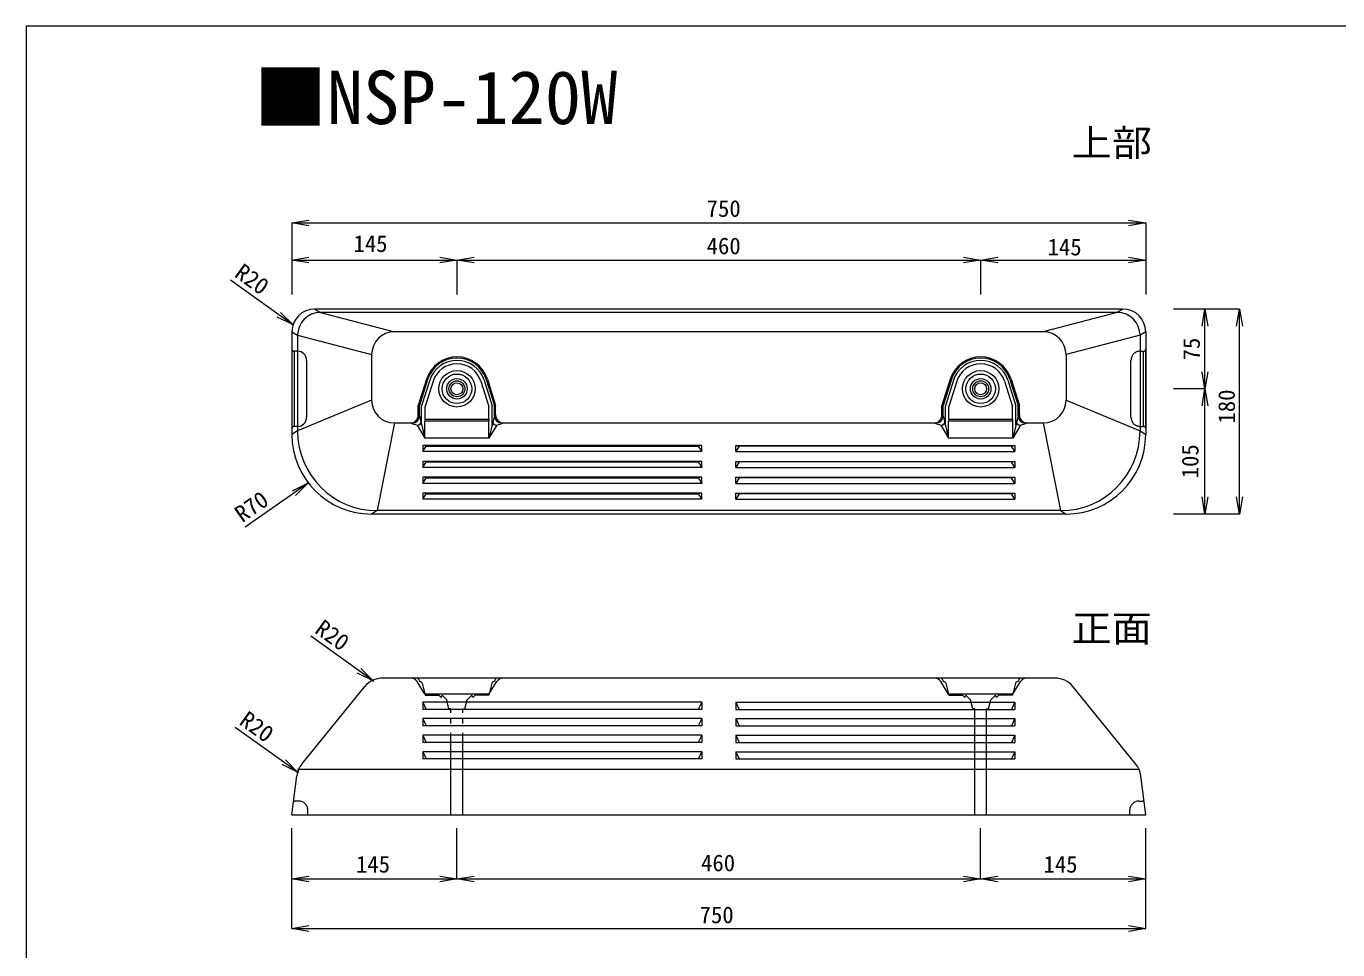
# Model space of a CAD drawing. Units: millimetres, scale not verified. Extents: x -1190 to 1114, y -811 to 805.
# Drawn here: x -1190 to -38, y -5 to 805 of the extents above; entities that cross this region are included whole.
import ezdxf
from ezdxf.enums import TextEntityAlignment as Align

# ---------------------------------------------------------------- set-up
doc = ezdxf.new("R2010")
doc.units = ezdxf.units.MM
doc.header["$LTSCALE"] = 8
doc.linetypes.add('DOUBLE_CHAIN2', pattern=[12.8, 9, -1, 0.6, -0.6, 0.6, -1])
doc.layers.add('0-0', color=7, linetype='Continuous', lineweight=18)
doc.styles.add('ＭＳ ゴシック', font='')
doc.styles.get('ＭＳ ゴシック').set_extended_font_data('MS Gothic')

msp = doc.modelspace()

# ---------------------------------------------------------------- linework, layer by layer
at = {"layer": '0-0'}
for p, q in [((-1189.958, 805.465), (-1189.958, -810.535)), ((-956.628, 632.769), (-206.628, 632.769)), ((-956.628, 632.769), (-956.628, 569.936)), ((-206.628, 632.769), (-206.628, 569.936)), ((-956.628, 600.196), (-811.628, 600.196)), ((-956.628, 600.196), (-956.628, 569.936)), ((-811.628, 600.196), (-811.628, 569.936)), ((-967.967, 552.141), (-1010.549, 582.564)), ((-226.628, 557.09), (-936.628, 557.09)), ((-231.628, 554.09), (-931.628, 554.09)), ((-124.269, 557.09), (-182.391, 557.09)), ((-124.269, 377.09), (-124.269, 557.09)), ((-955.762, 543.422), (-969.42, 550.107)), ((-956.628, 537.09), (-951.628, 534.09)), ((-956.628, 537.09), (-956.628, 447.09)), ((-951.628, 534.09), (-886.628, 517.09)), ((-951.628, 534.09), (-951.628, 450.09)), ((-296.628, 537.09), (-866.628, 537.09)), ((-211.628, 534.09), (-276.628, 517.09)), ((-206.628, 537.09), (-211.628, 534.09)), ((-211.628, 534.09), (-211.628, 450.09)), ((-206.628, 537.09), (-206.628, 447.09)), ((-954.628, 520.09), (-954.628, 454.09)), ((-943.678, 512.09), (-943.678, 462.09)), ((-886.628, 517.09), (-886.628, 477.103)), ((-886.628, 514.103), (-886.628, 477.103)), ((-276.628, 517.09), (-276.628, 477.103)), ((-838.313, 495.572), (-845.628, 472.556)), ((-784.944, 495.572), (-777.628, 472.556)), ((-378.313, 495.572), (-385.628, 472.556)), ((-324.944, 495.572), (-317.628, 472.556)), ((-837.36, 495.269), (-844.628, 472.401)), ((-835.454, 494.663), (-842.628, 472.09)), ((-832.595, 493.754), (-839.628, 471.625)), ((-790.662, 493.754), (-783.628, 471.625)), ((-787.803, 494.663), (-780.628, 472.09)), ((-785.897, 495.269), (-778.628, 472.401)), ((-377.36, 495.269), (-384.628, 472.401)), ((-375.454, 494.663), (-382.628, 472.09)), ((-372.595, 493.754), (-379.628, 471.625)), ((-330.662, 493.754), (-323.628, 471.625)), ((-327.803, 494.663), (-320.628, 472.09)), ((-325.897, 495.269), (-318.628, 472.401)), ((-154.699, 487.09), (-182.391, 487.09)), ((-154.699, 377.09), (-154.699, 487.09)), ((-886.628, 477.103), (-951.628, 450.09)), ((-845.628, 464.09), (-845.628, 472.556)), ((-844.628, 463.09), (-844.628, 472.401)), ((-778.628, 463.09), (-778.628, 472.401)), ((-777.628, 464.09), (-777.628, 472.556)), ((-385.628, 464.09), (-385.628, 472.556)), ((-384.628, 463.09), (-384.628, 472.401)), ((-318.628, 463.09), (-318.628, 472.401)), ((-317.628, 464.09), (-317.628, 472.556)), ((-844.628, 463.394), (-839.762, 443.615)), ((-842.628, 455.266), (-842.628, 472.09)), ((-839.628, 460.09), (-839.628, 471.625)), ((-839.628, 460.09), (-839.628, 466.766)), ((-783.628, 460.09), (-783.628, 471.625)), ((-778.628, 463.394), (-783.495, 443.615)), ((-780.628, 455.266), (-780.628, 472.09)), ((-384.628, 463.394), (-379.762, 443.615)), ((-382.628, 455.266), (-382.628, 472.09)), ((-379.628, 460.09), (-379.628, 471.625)), ((-379.628, 460.09), (-379.628, 466.766)), ((-323.628, 460.09), (-323.628, 471.625)), ((-318.628, 463.394), (-323.495, 443.615)), ((-320.628, 455.266), (-320.628, 472.09)), ((-951.628, 450.09), (-956.628, 447.09)), ((-866.628, 457.103), (-852.666, 457.103)), ((-846.628, 455.266), (-839.762, 443.615)), ((-839.628, 460.09), (-839.762, 459.09)), ((-839.762, 459.09), (-783.495, 459.09)), ((-839.762, 443.615), (-839.762, 459.09)), ((-783.628, 460.09), (-839.628, 460.09)), ((-783.628, 460.09), (-783.495, 459.09)), ((-783.495, 443.615), (-783.495, 459.09)), ((-776.628, 455.266), (-783.495, 443.615)), ((-770.591, 457.103), (-392.666, 457.103)), ((-386.628, 455.266), (-379.762, 443.615)), ((-379.628, 460.09), (-379.762, 459.09)), ((-379.762, 459.09), (-323.495, 459.09)), ((-379.762, 443.615), (-379.762, 459.09)), ((-323.628, 460.09), (-379.628, 460.09)), ((-323.628, 460.09), (-323.495, 459.09)), ((-323.495, 443.615), (-323.495, 459.09)), ((-316.628, 455.266), (-323.495, 443.615)), ((-310.591, 457.103), (-296.628, 457.103)), ((-783.495, 443.615), (-839.762, 443.615)), ((-323.495, 443.615), (-379.762, 443.615)), ((-596.628, 437.359), (-841.628, 437.359)), ((-596.628, 431.995), (-841.628, 431.995)), ((-838.628, 436.859), (-599.628, 436.859)), ((-566.628, 437.359), (-321.628, 437.359)), ((-566.628, 431.995), (-321.628, 431.995)), ((-324.628, 436.859), (-563.628, 436.859)), ((-596.628, 423.403), (-841.628, 423.403)), ((-596.628, 418.039), (-841.628, 418.039)), ((-838.628, 422.903), (-599.628, 422.903)), ((-566.628, 423.403), (-321.628, 423.403)), ((-566.628, 418.039), (-321.628, 418.039)), ((-324.628, 422.903), (-563.628, 422.903)), ((-942.509, 404.192), (-953.35, 393.528)), ((-596.628, 409.447), (-841.628, 409.447)), ((-596.628, 404.082), (-841.628, 404.082)), ((-838.628, 408.947), (-599.628, 408.947)), ((-566.628, 409.447), (-321.628, 409.447)), ((-566.628, 404.082), (-321.628, 404.082)), ((-324.628, 408.947), (-563.628, 408.947)), ((-954.786, 395.574), (-997.621, 365.509)), ((-596.628, 395.49), (-841.628, 395.49)), ((-838.628, 394.99), (-599.628, 394.99)), ((-566.628, 395.49), (-321.628, 395.49)), ((-324.628, 394.99), (-563.628, 394.99)), ((-596.628, 390.126), (-841.628, 390.126)), ((-566.628, 390.126), (-321.628, 390.126)), ((-276.628, 377.09), (-886.628, 377.09)), ((-281.628, 380.09), (-881.628, 380.09)), ((-154.699, 377.09), (-182.391, 377.09)), ((-124.269, 377.09), (-182.391, 377.09)), ((-897.427, 239.454), (-940.009, 269.876)), ((-885.222, 230.734), (-897.427, 239.454)), ((-286.148, 233.052), (-877.109, 233.052)), ((-845.173, 231.685), (-844.852, 230.722)), ((-778.084, 231.685), (-778.405, 230.722)), ((-385.173, 231.685), (-384.852, 230.722)), ((-318.084, 231.685), (-318.405, 230.722)), ((-948.016, 157.499), (-892.631, 225.664)), ((-839.762, 219.052), (-846.628, 230.052)), ((-842.25, 228.537), (-839.956, 219.364)), ((-783.495, 219.052), (-839.762, 219.052)), ((-783.495, 219.052), (-776.628, 230.052)), ((-781.007, 228.537), (-783.3, 219.364)), ((-379.762, 219.052), (-386.628, 230.052)), ((-382.25, 228.537), (-379.956, 219.364)), ((-323.495, 219.052), (-379.762, 219.052)), ((-323.495, 219.052), (-316.628, 230.052)), ((-321.007, 228.537), (-323.3, 219.364)), ((-215.241, 157.499), (-270.625, 225.664)), ((-841.628, 211.957), (-841.628, 205.552)), ((-596.628, 211.957), (-599.628, 205.552)), ((-596.628, 211.957), (-596.628, 205.552)), ((-566.628, 211.957), (-566.628, 205.552)), ((-566.628, 211.957), (-563.628, 205.552)), ((-321.628, 211.957), (-321.628, 205.552)), ((-596.628, 205.552), (-841.628, 205.552)), ((-841.628, 197.457), (-841.628, 191.052)), ((-596.628, 197.457), (-599.628, 191.052)), ((-596.628, 197.457), (-596.628, 191.052)), ((-566.628, 205.552), (-321.628, 205.552)), ((-566.628, 197.457), (-566.628, 191.052)), ((-566.628, 197.457), (-563.628, 191.052)), ((-356.878, 113.052), (-356.878, 206.052)), ((-346.378, 113.052), (-346.378, 206.052)), ((-321.628, 197.457), (-321.628, 191.052)), ((-963.753, 159.126), (-1006.335, 189.548)), ((-596.628, 191.052), (-841.628, 191.052)), ((-566.628, 191.052), (-321.628, 191.052)), ((-841.628, 182.957), (-841.628, 176.552)), ((-596.628, 176.552), (-841.628, 176.552)), ((-596.628, 182.957), (-599.628, 176.552)), ((-596.628, 182.957), (-596.628, 176.552)), ((-566.628, 182.957), (-566.628, 176.552)), ((-566.628, 182.957), (-563.628, 176.552)), ((-566.628, 176.552), (-321.628, 176.552)), ((-321.628, 182.957), (-321.628, 176.552)), ((-841.628, 168.457), (-841.628, 162.052)), ((-596.628, 162.052), (-841.628, 162.052)), ((-596.628, 168.457), (-599.628, 162.052)), ((-596.628, 168.457), (-596.628, 162.052)), ((-566.628, 168.457), (-566.628, 162.052)), ((-566.628, 168.457), (-563.628, 162.052)), ((-566.628, 162.052), (-321.628, 162.052)), ((-321.628, 168.457), (-321.628, 162.052)), ((-951.548, 150.406), (-963.753, 159.126)), ((-951.628, 153.052), (-212.506, 153.052)), ((-950.751, 153.052), (-212.506, 153.052)), ((-956.628, 113.052), (-952.339, 147.367)), ((-206.628, 113.052), (-210.918, 147.367)), ((-956.628, 113.052), (-206.628, 113.052)), ((-956.628, 56.76), (-956.628, 101.212)), ((-956.628, 13.169), (-956.628, 101.212)), ((-811.628, 56.76), (-811.628, 101.212)), ((-206.628, 13.169), (-206.628, 101.212)), ((-956.628, 56.76), (-811.628, 56.76)), ((-956.628, 13.169), (-206.628, 13.169))]:
    msp.add_line(p, q, dxfattribs=at)
at = {"layer": '0-0', "linetype": 'DOUBLE_CHAIN2'}
for p, q in [((-956.628, 522.09), (-956.628, 452.09)), ((-956.628, 522.09), (-956.628, 452.09)), ((-951.678, 520.09), (-954.628, 520.09)), ((-211.578, 520.09), (-208.628, 520.09)), ((-208.628, 454.09), (-208.628, 520.09)), ((-206.628, 452.09), (-206.628, 522.09)), ((-206.628, 452.09), (-206.628, 522.09)), ((-219.578, 462.09), (-219.578, 512.09)), ((-951.678, 454.09), (-954.628, 454.09)), ((-211.578, 454.09), (-208.628, 454.09)), ((-839.956, 219.364), (-839.632, 218.068)), ((-783.3, 219.364), (-783.624, 218.068)), ((-379.956, 219.364), (-379.632, 218.068)), ((-323.3, 219.364), (-323.624, 218.068)), ((-839.632, 218.068), (-827.628, 218.068)), ((-820.628, 214.068), (-824.628, 218.068)), ((-818.628, 206.068), (-820.628, 214.068)), ((-804.628, 206.068), (-802.628, 214.068)), ((-802.628, 214.068), (-798.628, 218.068)), ((-783.624, 218.068), (-795.628, 218.068)), ((-379.632, 218.068), (-367.628, 218.068)), ((-360.628, 214.068), (-364.628, 218.068)), ((-358.628, 206.068), (-360.628, 214.068)), ((-344.628, 206.068), (-342.628, 214.068)), ((-342.628, 214.068), (-338.628, 218.068)), ((-323.624, 218.068), (-335.628, 218.068)), ((-816.878, 206.068), (-818.628, 206.068)), ((-816.878, 113.052), (-816.878, 206.068)), ((-806.378, 206.068), (-804.628, 206.068)), ((-806.378, 113.052), (-806.378, 206.068)), ((-356.878, 206.068), (-358.628, 206.068)), ((-356.878, 113.052), (-356.878, 206.068)), ((-346.378, 206.068), (-344.628, 206.068)), ((-346.378, 113.052), (-346.378, 206.068)), ((-950.628, 125.052), (-953.578, 125.052)), ((-942.628, 113.052), (-942.628, 117.052)), ((-220.628, 113.052), (-220.628, 117.052)), ((-212.628, 125.052), (-209.678, 125.052))]:
    msp.add_line(p, q, dxfattribs=at)
at = {"layer": '0-0'}
for points in [[(-1189.958, -810.535), (1114.042, -810.535), (1114.042, 805.465), (-1189.958, 805.465)], [(-841.628, 437.359), (-841.628, 431.995), (-838.628, 436.859)], [(-599.628, 436.859), (-596.628, 431.995), (-596.628, 437.359)], [(-563.628, 436.859), (-566.628, 431.995), (-566.628, 437.359)], [(-321.628, 437.359), (-321.628, 431.995), (-324.628, 436.859)], [(-841.628, 423.403), (-841.628, 418.039), (-838.628, 422.903)], [(-599.628, 422.903), (-596.628, 418.039), (-596.628, 423.403)], [(-563.628, 422.903), (-566.628, 418.039), (-566.628, 423.403)], [(-321.628, 423.403), (-321.628, 418.039), (-324.628, 422.903)], [(-841.628, 409.447), (-841.628, 404.082), (-838.628, 408.947)], [(-599.628, 408.947), (-596.628, 404.082), (-596.628, 409.447)], [(-563.628, 408.947), (-566.628, 404.082), (-566.628, 409.447)], [(-321.628, 409.447), (-321.628, 404.082), (-324.628, 408.947)], [(-841.628, 395.49), (-841.628, 390.126), (-838.628, 394.99)], [(-599.628, 394.99), (-596.628, 390.126), (-596.628, 395.49)], [(-563.628, 394.99), (-566.628, 390.126), (-566.628, 395.49)], [(-321.628, 395.49), (-321.628, 390.126), (-324.628, 394.99)]]:
    msp.add_lwpolyline(points, close=True, dxfattribs=at)
for points in [[(-941.628, 630.269), (-956.628, 632.769), (-941.628, 635.269)], [(-221.628, 635.269), (-206.628, 632.769), (-221.628, 630.269)], [(-941.628, 597.696), (-956.628, 600.196), (-941.628, 602.696)], [(-826.628, 602.696), (-811.628, 600.196), (-826.628, 597.696)], [(-796.628, 597.696), (-811.628, 600.196), (-796.628, 602.696)], [(-811.628, 600.196), (-351.628, 600.196), (-351.628, 569.936)], [(-366.628, 602.696), (-351.628, 600.196), (-366.628, 597.696)], [(-336.628, 597.696), (-351.628, 600.196), (-336.628, 602.696)], [(-351.628, 600.196), (-206.628, 600.196), (-206.628, 569.936)], [(-221.628, 602.696), (-206.628, 600.196), (-221.628, 597.696)], [(-966.514, 554.176), (-955.762, 543.422), (-967.967, 552.141)], [(-936.628, 557.09), (-931.628, 554.09), (-866.628, 537.09)], [(-226.628, 557.09), (-231.628, 554.09), (-296.628, 537.09)], [(-154.699, 487.09), (-154.699, 557.09), (-182.391, 557.09)], [(-157.199, 542.09), (-154.699, 557.09), (-152.199, 542.09)], [(-126.769, 542.09), (-124.269, 557.09), (-121.769, 542.09)], [(-152.199, 502.09), (-154.699, 487.09), (-157.199, 502.09)], [(-157.199, 472.09), (-154.699, 487.09), (-152.199, 472.09)], [(-276.628, 477.103), (-211.628, 450.09), (-206.628, 447.09)], [(-866.628, 457.103), (-881.628, 380.09), (-886.628, 377.09)], [(-296.628, 457.103), (-281.628, 380.09), (-276.628, 377.09)], [(-956.222, 397.621), (-942.509, 404.192), (-954.786, 395.574)], [(-152.199, 392.09), (-154.699, 377.09), (-157.199, 392.09)], [(-121.769, 392.09), (-124.269, 377.09), (-126.769, 392.09)], [(-895.974, 241.488), (-885.222, 230.734), (-898.88, 237.419)], [(-596.628, 211.957), (-841.628, 211.957), (-838.628, 205.552)], [(-566.628, 211.957), (-321.628, 211.957), (-324.628, 205.552)], [(-596.628, 197.457), (-841.628, 197.457), (-838.628, 191.052)], [(-566.628, 197.457), (-321.628, 197.457), (-324.628, 191.052)], [(-596.628, 182.957), (-841.628, 182.957), (-838.628, 176.552)], [(-566.628, 182.957), (-321.628, 182.957), (-324.628, 176.552)], [(-596.628, 168.457), (-841.628, 168.457), (-838.628, 162.052)], [(-566.628, 168.457), (-321.628, 168.457), (-324.628, 162.052)], [(-962.299, 161.16), (-951.548, 150.406), (-965.206, 157.092)], [(-811.628, 56.76), (-351.628, 56.76), (-351.628, 101.212)], [(-351.628, 56.76), (-206.628, 56.76), (-206.628, 101.212)], [(-941.628, 54.26), (-956.628, 56.76), (-941.628, 59.26)], [(-826.628, 59.26), (-811.628, 56.76), (-826.628, 54.26)], [(-796.628, 54.26), (-811.628, 56.76), (-796.628, 59.26)], [(-366.628, 59.26), (-351.628, 56.76), (-366.628, 54.26)], [(-336.628, 54.26), (-351.628, 56.76), (-336.628, 59.26)], [(-221.628, 59.26), (-206.628, 56.76), (-221.628, 54.26)], [(-941.628, 10.669), (-956.628, 13.169), (-941.628, 15.669)], [(-221.628, 15.669), (-206.628, 13.169), (-221.628, 10.669)]]:
    msp.add_lwpolyline(points, dxfattribs=at)
at = {"layer": '0-0', "linetype": 'DOUBLE_CHAIN2'}
for points in [[(-827.628, 218.068), (-825.628, 216.068), (-824.628, 218.068)], [(-795.628, 218.068), (-797.628, 216.068), (-798.628, 218.068)], [(-367.628, 218.068), (-365.628, 216.068), (-364.628, 218.068)], [(-335.628, 218.068), (-337.628, 216.068), (-338.628, 218.068)]]:
    msp.add_lwpolyline(points, dxfattribs=at)
at = {"layer": '0-0'}
for centre, radius in [((-955.762, 543.422), 0.5), ((-811.628, 487.09), 16), ((-811.628, 487.09), 13), ((-811.628, 487.09), 9), ((-351.628, 487.09), 16), ((-351.628, 487.09), 13), ((-351.628, 487.09), 9), ((-811.628, 487.09), 7), ((-811.628, 487.09), 5.25), ((-351.628, 487.09), 7), ((-351.628, 487.09), 5.25), ((-942.509, 404.192), 0.5), ((-885.222, 230.734), 0.5), ((-951.548, 150.406), 0.5)]:
    msp.add_circle(centre, radius, dxfattribs=at)
for centre, radius, start, end in [((-936.628, 537.09), 20, 90, 180), ((-931.628, 534.09), 20, 90, 180), ((-231.628, 534.09), 20, 0, 90), ((-226.628, 537.09), 20, 0, 90), ((-866.628, 517.09), 20, 90, 180), ((-296.628, 517.09), 20, 0, 90), ((-954.628, 522.09), 2, 180, 270), ((-951.678, 512.09), 8, 0, 90), ((-811.628, 487.09), 28, 17.63233, 162.36766), ((-811.628, 487.09), 27, 17.63234, 162.36766), ((-811.628, 487.09), 25, 17.63234, 162.36766), ((-811.628, 487.09), 22, 17.63233, 162.36767), ((-351.628, 487.09), 28, 17.63233, 162.36766), ((-351.628, 487.09), 27, 17.63234, 162.36766), ((-351.628, 487.09), 25, 17.63234, 162.36766), ((-351.628, 487.09), 22, 17.63233, 162.36767), ((-866.628, 477.103), 20, 180, 270), ((-866.628, 477.103), 20, 180, 270), ((-296.628, 477.103), 20, 270, 0), ((-951.678, 462.09), 8, 270, 0), ((-852.628, 464.09), 7, 270, 0), ((-850.628, 463.09), 6, 270, 0), ((-850.482, 462.11), 5.992, 12.37114, 35.91361), ((-772.775, 462.11), 5.992, 144.08639, 167.62886), ((-772.628, 463.09), 6, 180, 270), ((-770.628, 464.09), 7, 180, 270), ((-392.628, 464.09), 7, 270, 0), ((-390.628, 463.09), 6, 270, 0), ((-390.482, 462.11), 5.992, 12.37114, 35.91361), ((-312.775, 462.11), 5.992, 144.08639, 167.62886), ((-312.628, 463.09), 6, 180, 270), ((-310.628, 464.09), 7, 180, 270), ((-881.628, 450.09), 70, 180, 270), ((-827.796, 527.971), 75.105, 250.69233, 255.47794), ((-846.628, 459.266), 4, 270, 0), ((-776.628, 459.266), 4, 180, 270), ((-795.461, 527.971), 75.105, 284.52206, 289.30767), ((-367.796, 527.971), 75.105, 250.69233, 255.47794), ((-386.628, 459.266), 4, 270, 0), ((-316.628, 459.266), 4, 180, 270), ((-335.461, 527.971), 75.105, 284.52206, 289.30767), ((-281.628, 450.09), 70, 270, 0), ((-886.628, 447.09), 70, 180, 270), ((-276.628, 447.09), 70, 270, 0), ((-877.109, 213.052), 20, 90, 140.90614), ((-852.577, 225.656), 7.396, 36.46849, 90.4014), ((-847.07, 231.052), 2, 18.43495, 90), ((-843.903, 231.039), 1, 198.43495, 264.51232), ((-779.354, 231.039), 1, 275.48768, 341.56505), ((-776.187, 231.052), 2, 90, 161.56505), ((-770.68, 225.656), 7.396, 89.5986, 143.53151), ((-392.577, 225.656), 7.396, 36.46849, 90.4014), ((-387.07, 231.052), 2, 18.43495, 90), ((-383.903, 231.039), 1, 198.43495, 264.51232), ((-319.354, 231.039), 1, 275.48768, 341.56505), ((-316.187, 231.052), 2, 90, 161.56505), ((-310.68, 225.656), 7.396, 89.5986, 143.53151), ((-286.148, 213.052), 20, 39.09386, 90), ((-844.19, 228.052), 2, 14.03624, 84.51232), ((-779.067, 228.052), 2, 95.48768, 165.96376), ((-384.19, 228.052), 2, 14.03624, 84.51232), ((-319.067, 228.052), 2, 95.48768, 165.96376), ((-932.493, 144.887), 20, 140.90614, 172.87498), ((-230.763, 144.887), 20, 7.12502, 39.09386)]:
    msp.add_arc(centre, radius, start, end, dxfattribs=at)
at = {"layer": '0-0', "linetype": 'DOUBLE_CHAIN2'}
for centre, radius, start, end in [((-211.578, 512.09), 8, 90, 180), ((-208.628, 522.09), 2, 270, 0), ((-208.628, 522.09), 2, 270, 0), ((-211.578, 462.09), 8, 180, 270), ((-954.628, 452.09), 2, 90, 180), ((-954.628, 452.09), 2, 90, 180), ((-208.628, 452.09), 2, 0, 90), ((-953.578, 127.052), 2, 222.71077, 270), ((-950.628, 117.052), 8, 0, 90), ((-212.628, 117.052), 8, 90, 180), ((-209.678, 127.052), 2, 270, 317.28923)]:
    msp.add_arc(centre, radius, start, end, dxfattribs=at)

# ---------------------------------------------------------------- texts
at = {"layer": '0-0', "style": 'ＭＳ ゴシック'}
msp.add_text('■NSP-120W', height=46.92, dxfattribs=at).set_placement((-989.96, 705.464), align=Align.BOTTOM_LEFT)
at = {"layer": '0-0', "style": 'ＭＳ ゴシック', "width": 1.1}
for s, p in [('上部', (-271.618, 684.394)), ('正面', (-271.619, 257.971))]:
    msp.add_text(s, height=23.46, dxfattribs=at).set_placement(p, align=Align.BOTTOM_LEFT)
at = {"layer": '0-0', "color": 4, "style": 'ＭＳ ゴシック'}
for s, p in [('750', (-592.306, 633.681)), ('145', (-902.518, 602.853)), ('460', (-592.306, 600.866)), ('145', (-292.844, 599.862)), ('145', (-900.312, 57.897)), ('460', (-597.238, 59.066)), ('145', (-296.458, 57.834)), ('750', (-598.471, 13.456))]:
    msp.add_text(s, height=14.66, dxfattribs=at).set_placement(p, align=Align.BOTTOM_LEFT)
for s, rotation, p in [('R20', 324.456, (-1010.549, 582.564)), ('75', 90, (-154.696, 512.04)), ('180', 90, (-123.879, 456.568)), ('105', 90, (-155.929, 408.492)), ('R70', 35.064, (-997.621, 365.509)), ('R20', 324.456, (-940.009, 269.876)), ('R20', 324.456, (-1006.335, 189.548))]:
    msp.add_text(s, height=14.66, rotation=rotation, dxfattribs=at).set_placement(p, align=Align.BOTTOM_LEFT)

doc.saveas('drawing.dxf')
